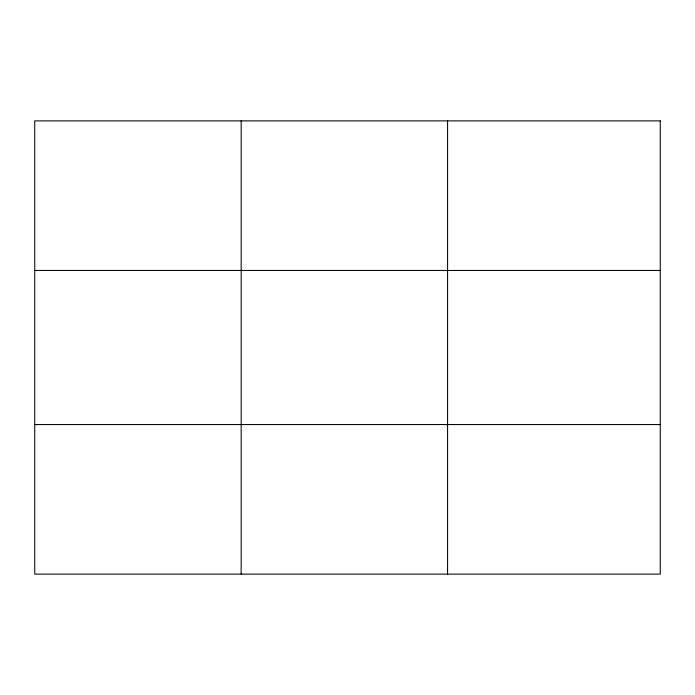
<?xml version="1.0" encoding="UTF-8"?>
<svg xmlns="http://www.w3.org/2000/svg" width="695" height="695" viewBox="0 0 695 695"><rect width="100%" height="100%" fill="white"/><g stroke="black" fill="none" stroke-linecap="round" stroke-linejoin="round"><path stroke-width="1.04" d="M241.165 574.113L241.165 120.887M447.58 574.113L447.58 120.887M34.75 270.451L660.25 270.451M34.75 424.549L660.25 424.549M660.25 120.887L660.25 574.113L34.75 574.113L34.75 120.887L660.25 120.887"/></g></svg>
